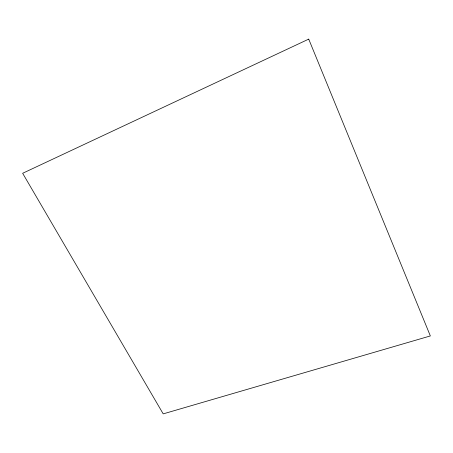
<?xml version="1.0" encoding="UTF-8"?>
<svg xmlns="http://www.w3.org/2000/svg" width="453" height="453" viewBox="0 0 453 453"><rect width="100%" height="100%" fill="white"/><g stroke="black" fill="none" stroke-linecap="round" stroke-linejoin="round"><path stroke-width="0.68" d="M308.72 39.122L22.65 173.284L163.205 413.878L430.35 335.939L308.72 39.122"/></g></svg>
